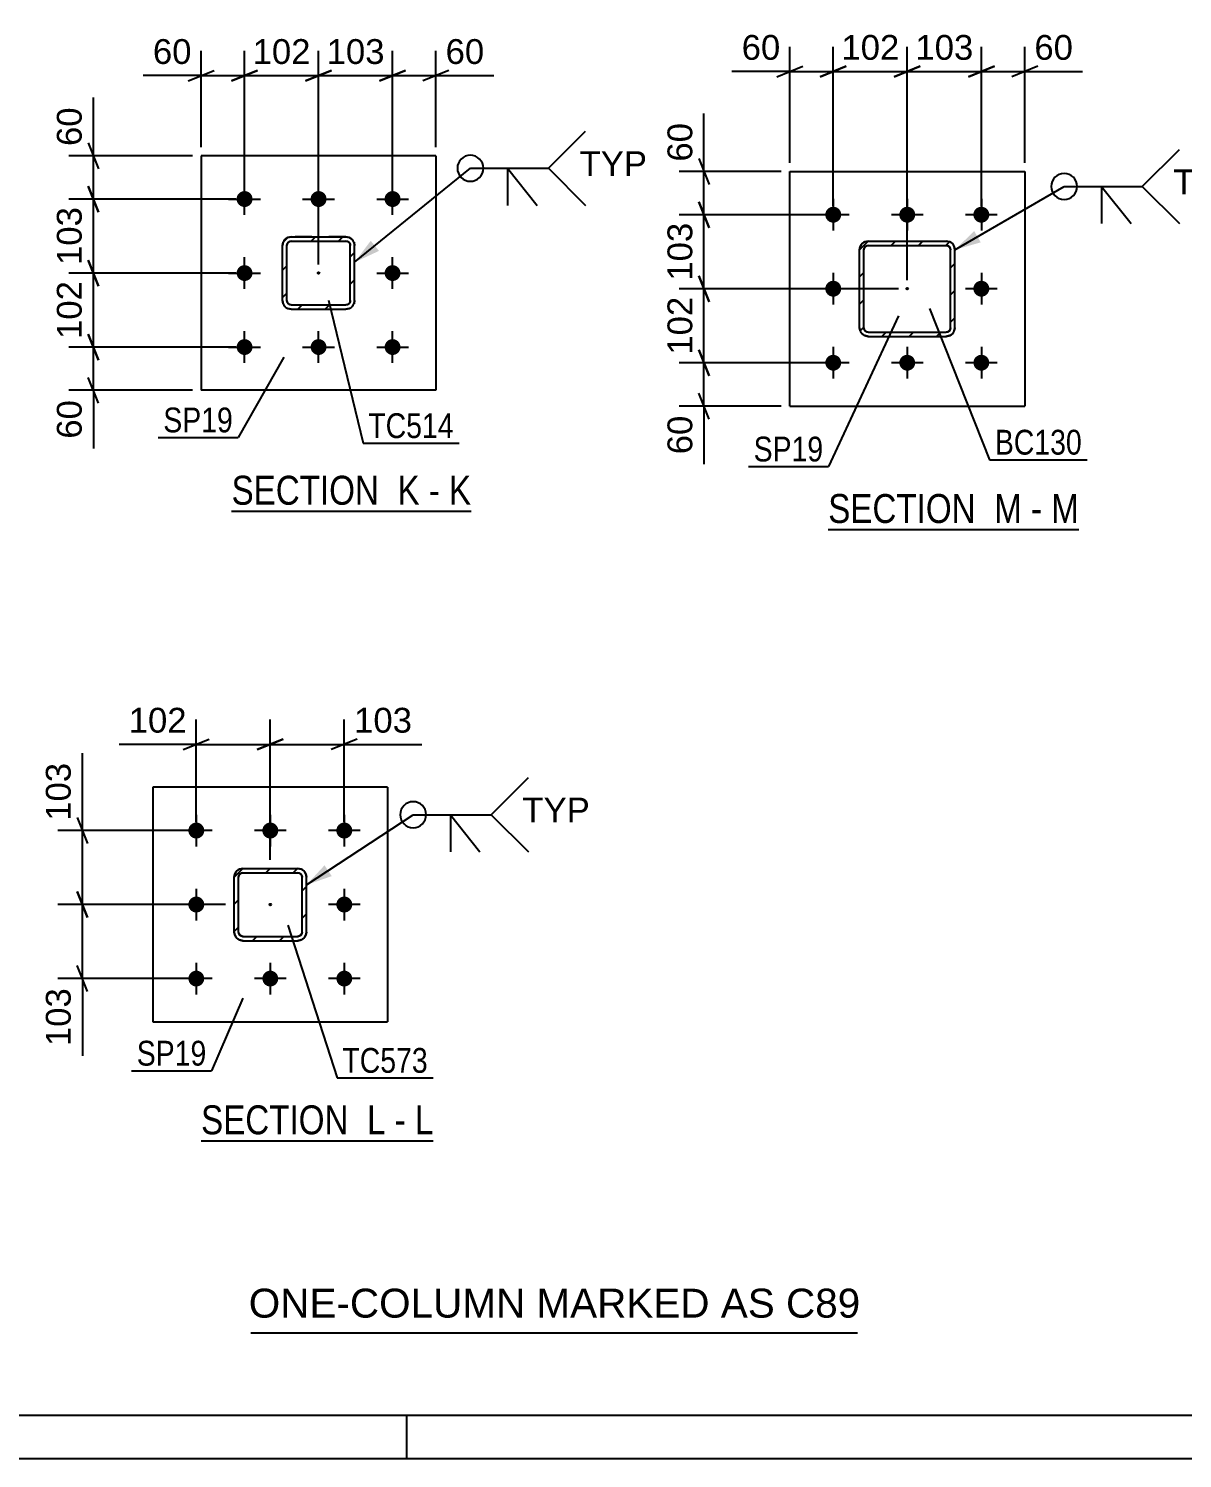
# Model space of a CAD drawing. Header units: millimetres. Extents: x -370 to 471, y -230 to 364.
# Drawn here: x 7.7 to 140.8, y -230.2 to -65.2 of the extents above; entities that cross this region are included whole.
import ezdxf

# ---------------------------------------------------------------- set-up
doc = ezdxf.new("R2010")
doc.units = ezdxf.units.MM
doc.linetypes.add('DXK_LINE_DOT2', pattern=[3.9198, 1.9599, -1.9599])
doc.linetypes.add('DXK_LINE_DOT3', pattern=[5.9187, 2.979, -0.9799, 0.9799, -0.9799])
doc.styles.add('Arial', font='ARIAL.TTF', dxfattribs={"height": 0.2})
doc.styles.add('Arial Narrow', font='ARIALN.TTF', dxfattribs={"height": 0.2})

# ---------------------------------------------------------------- blocks, each defined once
blk = doc.blocks.new('Unknown-284936230-18 - 27728')
at = {"color": 6, "linetype": 'Continuous'}
blk.add_line((31.08, -120.88), (58.72, -120.88), dxfattribs=at)
at = {"color": 0, "linetype": 'Continuous'}
for points in [[(49.18, -120.13), (49.18, -116.63), (31.08, -116.63), (31.08, -120.13)], [(52.79, -120.13), (52.79, -116.63), (50.23, -116.63), (50.23, -120.13)], [(55.12, -120.13), (55.12, -116.63), (53.84, -116.63), (53.84, -120.13)], [(58.72, -120.13), (58.72, -116.63), (56.17, -116.63), (56.17, -120.13)]]:
    blk.add_wipeout(points, dxfattribs=at)
at = {"color": 7, "linetype": 'Continuous', "style": 'Arial Narrow'}
for s, p in [('SECTION ', (31.08, -120.13)), ('K', (50.23, -120.13)), ('K', (56.17, -120.13)), ('-', (53.84, -120.13))]:
    blk.add_text(s, height=3.34, dxfattribs=at).set_placement(p)
blk = doc.blocks.new('Unknown-284936230-1132')
at = {"color": 5, "linetype": 'Continuous'}
for p, q in [((-364.7, -225.21), (466.3, -225.21)), ((51.3, -230.21), (51.3, -225.21)), ((-369.7, -230.21), (471.3, -230.21))]:
    blk.add_line(p, q, dxfattribs=at)
blk = doc.blocks.new('Unknown-284936230-20 - 27932')
at = {"color": 6, "linetype": 'Continuous'}
blk.add_line((27.56, -193.55), (54.36, -193.55), dxfattribs=at)
at = {"color": 0, "linetype": 'Continuous'}
for points in [[(45.67, -192.8), (45.67, -189.3), (27.56, -189.3), (27.56, -192.8)], [(48.85, -192.8), (48.85, -189.3), (46.72, -189.3), (46.72, -192.8)], [(51.18, -192.8), (51.18, -189.3), (49.9, -189.3), (49.9, -192.8)], [(54.36, -192.8), (54.36, -189.3), (52.23, -189.3), (52.23, -192.8)]]:
    blk.add_wipeout(points, dxfattribs=at)
at = {"color": 7, "linetype": 'Continuous', "style": 'Arial Narrow'}
for s, p in [('SECTION ', (27.56, -192.8)), ('L', (46.72, -192.8)), ('L', (52.23, -192.8)), ('-', (49.9, -192.8))]:
    blk.add_text(s, height=3.34, dxfattribs=at).set_placement(p)
blk = doc.blocks.new('Unknown-284936230-23 - 28079')
at = {"color": 6, "linetype": 'Continuous'}
blk.add_line((99.94, -122.99), (128.86, -122.99), dxfattribs=at)
at = {"color": 0, "linetype": 'Continuous'}
for points in [[(118.04, -122.24), (118.04, -118.74), (99.94, -118.74), (99.94, -122.24)], [(122.29, -122.24), (122.29, -118.74), (119.09, -118.74), (119.09, -122.24)], [(124.62, -122.24), (124.62, -118.74), (123.34, -118.74), (123.34, -122.24)], [(128.86, -122.24), (128.86, -118.74), (125.67, -118.74), (125.67, -122.24)]]:
    blk.add_wipeout(points, dxfattribs=at)
at = {"color": 7, "linetype": 'Continuous', "style": 'Arial Narrow'}
for s, p in [('SECTION ', (99.94, -122.24)), ('M', (119.09, -122.24)), ('M', (125.67, -122.24)), ('-', (123.34, -122.24))]:
    blk.add_text(s, height=3.34, dxfattribs=at).set_placement(p)
blk = doc.blocks.new('Part-284936230-27735 - 27728')
at = {"linetype": 'Continuous'}
h = blk.add_hatch(dxfattribs=at)
h.set_pattern_fill('', scale=0.7, style=0, pattern_type=0)
h.set_pattern_definition([(45, (37.5684, -89.3016), (-1.57154, 1.57154), [])])
h.paths.add_polyline_path([(37.95, -89.23), (37.57, -89.3), (37.24, -89.52), (37.03, -89.84), (36.95, -90.23), (36.95, -96.56), (37.03, -96.94), (37.24, -97.27), (37.57, -97.48), (37.95, -97.56), (44.28, -97.56), (44.67, -97.48), (44.99, -97.27), (45.21, -96.94), (45.28, -96.56), (45.28, -90.23), (45.21, -89.84), (44.99, -89.52), (44.67, -89.3), (44.28, -89.23)])
h.paths.add_polyline_path([(44.28, -89.73), (44.48, -89.76), (44.64, -89.87), (44.75, -90.03), (44.78, -90.23), (44.78, -96.56), (44.75, -96.75), (44.64, -96.91), (44.48, -97.02), (44.28, -97.06), (37.95, -97.06), (37.76, -97.02), (37.6, -96.91), (37.49, -96.75), (37.45, -96.56), (37.45, -90.23), (37.49, -90.03), (37.6, -89.87), (37.76, -89.76), (37.95, -89.73)])
blk.add_hatch(color=246, dxfattribs=at).paths.add_polyline_path([(41.12, -93.49, -1), (41.12, -93.29, -1)])
at = {"color": 7, "linetype": 'DXK_LINE_DOT2'}
for p, q in [((36.95, -90.23), (37.03, -89.84)), ((36.95, -96.56), (36.95, -90.23)), ((37.49, -90.03), (37.45, -90.23)), ((37.45, -96.56), (37.45, -90.23)), ((37.6, -89.87), (37.49, -90.03)), ((37.57, -89.3), (37.95, -89.23)), ((37.76, -89.76), (37.6, -89.87)), ((37.95, -89.73), (37.76, -89.76)), ((44.28, -89.23), (37.95, -89.23)), ((37.95, -89.73), (44.28, -89.73)), ((44.28, -89.23), (44.67, -89.3)), ((44.48, -89.76), (44.28, -89.73)), ((44.64, -89.87), (44.48, -89.76)), ((44.75, -90.03), (44.64, -89.87)), ((44.78, -90.23), (44.75, -90.03)), ((44.78, -96.56), (44.78, -90.23)), ((45.21, -89.84), (45.28, -90.23)), ((45.28, -96.56), (45.28, -90.23)), ((37.03, -96.94), (36.95, -96.56)), ((37.45, -96.56), (37.49, -96.75)), ((37.49, -96.75), (37.6, -96.91)), ((37.6, -96.91), (37.76, -97.02)), ((37.76, -97.02), (37.95, -97.06)), ((37.95, -97.06), (44.28, -97.06)), ((44.28, -97.06), (44.48, -97.02)), ((44.48, -97.02), (44.64, -96.91)), ((44.64, -96.91), (44.75, -96.75)), ((44.75, -96.75), (44.78, -96.56)), ((45.28, -96.56), (45.21, -96.94)), ((37.95, -97.56), (37.57, -97.48)), ((37.95, -97.56), (44.28, -97.56)), ((44.67, -97.48), (44.28, -97.56))]:
    blk.add_line(p, q, dxfattribs=at)
at = {"color": 2, "linetype": 'Continuous'}
for p, q in [((37.03, -89.84), (36.95, -90.23)), ((36.95, -90.23), (36.95, -90.23)), ((36.95, -96.56), (36.95, -90.23)), ((37.45, -90.23), (37.49, -90.03)), ((37.45, -90.23), (37.45, -90.23)), ((37.45, -96.56), (37.45, -90.23)), ((37.49, -90.03), (37.6, -89.87)), ((37.95, -89.23), (37.57, -89.3)), ((37.6, -89.87), (37.76, -89.76)), ((37.76, -89.76), (37.95, -89.73)), ((37.95, -89.23), (37.95, -89.23)), ((37.95, -89.23), (44.28, -89.23)), ((37.95, -89.73), (37.95, -89.73)), ((37.95, -89.73), (44.28, -89.73)), ((44.28, -89.23), (44.28, -89.23)), ((44.67, -89.3), (44.28, -89.23)), ((44.28, -89.73), (44.28, -89.73)), ((44.28, -89.73), (44.48, -89.76)), ((44.48, -89.76), (44.64, -89.87)), ((44.64, -89.87), (44.75, -90.03)), ((44.75, -90.03), (44.78, -90.23)), ((44.78, -90.23), (44.78, -90.23)), ((44.78, -96.56), (44.78, -90.23)), ((45.28, -90.23), (45.21, -89.84)), ((45.28, -90.23), (45.28, -90.23)), ((45.28, -96.56), (45.28, -90.23)), ((36.95, -96.56), (36.95, -96.56)), ((36.95, -96.56), (37.03, -96.94)), ((37.45, -96.56), (37.45, -96.56)), ((37.49, -96.75), (37.45, -96.56)), ((37.6, -96.91), (37.49, -96.75)), ((37.76, -97.02), (37.6, -96.91)), ((37.95, -97.06), (37.76, -97.02)), ((37.95, -97.06), (37.95, -97.06)), ((37.95, -97.06), (44.28, -97.06)), ((44.48, -97.02), (44.28, -97.06)), ((44.28, -97.06), (44.28, -97.06)), ((44.64, -96.91), (44.48, -97.02)), ((44.75, -96.75), (44.64, -96.91)), ((44.78, -96.56), (44.75, -96.75)), ((44.78, -96.56), (44.78, -96.56)), ((45.21, -96.94), (45.28, -96.56)), ((45.28, -96.56), (45.28, -96.56)), ((37.57, -97.48), (37.95, -97.56)), ((37.95, -97.56), (37.95, -97.56)), ((37.95, -97.56), (44.28, -97.56)), ((44.28, -97.56), (44.67, -97.48)), ((44.28, -97.56), (44.28, -97.56))]:
    blk.add_line(p, q, dxfattribs=at)
at = {"color": 7, "linetype": 'DXK_LINE_DOT3'}
blk.add_line((41.12, -93.39), (41.12, -93.39), dxfattribs=at)
at = {"color": 246, "linetype": 'DXK_LINE_DOT2'}
blk.add_line((41.12, -93.39), (41.12, -93.39), dxfattribs=at)
at = {"color": 246, "linetype": 'Continuous'}
blk.add_circle((41.12, -93.39), 0.1, dxfattribs=at)
at = {"color": 7, "linetype": 'DXK_LINE_DOT2'}
for centre, start, end in [((37.95, -90.23), 112.5003, 157.5003), ((44.28, -90.23), 22.5003, 67.5003), ((37.95, -96.56), 202.5003, 247.5003), ((44.28, -96.56), 292.5003, 337.5003)]:
    blk.add_arc(centre, 1, start, end, dxfattribs=at)
at = {"color": 2, "linetype": 'Continuous'}
for centre, start, end in [((37.95, -90.23), 112.5003, 157.5003), ((44.28, -90.23), 22.5003, 67.5003), ((37.95, -96.56), 202.5003, 247.5003), ((44.28, -96.56), 292.5003, 337.5003)]:
    blk.add_arc(centre, 1, start, end, dxfattribs=at)
blk = doc.blocks.new('Part-284936230-27749 - 27728')
at = {"color": 2, "linetype": 'Continuous'}
for p, q in [((54.66, -79.85), (27.58, -79.85)), ((27.58, -79.85), (27.58, -106.93)), ((54.66, -79.85), (54.66, -106.93)), ((54.66, -106.93), (27.58, -106.93))]:
    blk.add_line(p, q, dxfattribs=at)
blk = doc.blocks.new('Bolt-284936230-27825 - 27728')
at = {"linetype": 'Continuous'}
for points in [[(32.58, -83.93, -1), (32.58, -85.77, -1)], [(41.12, -83.93, -1), (41.12, -85.77, -1)], [(49.66, -83.93, -1), (49.66, -85.77, -1)], [(32.58, -92.48, -1), (32.58, -94.31, -1)], [(49.66, -92.48, -1), (49.66, -94.31, -1)], [(32.58, -101.02, -1), (32.58, -102.85, -1)], [(41.12, -101.02, -1), (41.12, -102.85, -1)], [(49.66, -101.02, -1), (49.66, -102.85, -1)]]:
    blk.add_hatch(color=1, dxfattribs=at).paths.add_polyline_path(points)
at = {"color": 1, "linetype": 'Continuous'}
for p, q in [((32.58, -86.68), (32.58, -83.02)), ((41.12, -86.68), (41.12, -83.02)), ((49.66, -86.68), (49.66, -83.02)), ((30.74, -84.85), (34.41, -84.85)), ((39.28, -84.85), (42.95, -84.85)), ((47.83, -84.85), (51.49, -84.85)), ((32.58, -95.23), (32.58, -91.56)), ((49.66, -95.23), (49.66, -91.56)), ((30.74, -93.39), (34.41, -93.39)), ((47.83, -93.39), (51.49, -93.39)), ((32.58, -103.77), (32.58, -100.1)), ((41.12, -103.77), (41.12, -100.1)), ((49.66, -103.77), (49.66, -100.1)), ((30.74, -101.93), (34.41, -101.93)), ((39.28, -101.93), (42.95, -101.93)), ((47.83, -101.93), (51.49, -101.93))]:
    blk.add_line(p, q, dxfattribs=at)
blk = doc.blocks.new('Part-284936230-27950 - 27932')
at = {"linetype": 'Continuous'}
h = blk.add_hatch(dxfattribs=at)
h.set_pattern_fill('', scale=0.7, style=0, pattern_type=0)
h.set_pattern_definition([(45, (32.3858, -162.1146), (-1.57154, 1.57154), [])])
h.paths.add_polyline_path([(38.72, -162.11), (32.39, -162.11), (32, -162.19), (31.68, -162.41), (31.46, -162.73), (31.39, -163.11), (31.39, -169.45), (31.46, -169.83), (31.68, -170.16), (32, -170.37), (32.39, -170.45), (38.72, -170.45), (39.1, -170.37), (39.43, -170.16), (39.64, -169.83), (39.72, -169.45), (39.72, -163.11), (39.64, -162.73), (39.43, -162.41), (39.1, -162.19)])
h.paths.add_polyline_path([(39.18, -162.92), (39.22, -163.11), (39.22, -169.45), (39.18, -169.64), (39.07, -169.8), (38.91, -169.91), (38.72, -169.95), (32.39, -169.95), (32.19, -169.91), (32.03, -169.8), (31.92, -169.64), (31.89, -169.45), (31.89, -163.11), (31.92, -162.92), (32.03, -162.76), (32.19, -162.65), (32.39, -162.61), (38.72, -162.61), (38.91, -162.65), (39.07, -162.76)])
blk.add_hatch(color=246, dxfattribs=at).paths.add_polyline_path([(35.55, -166.38, -1), (35.55, -166.18, -1)])
at = {"color": 7, "linetype": 'DXK_LINE_DOT2'}
for p, q in [((31.39, -163.11), (31.46, -162.73)), ((31.39, -169.45), (31.39, -163.11)), ((31.92, -162.92), (31.89, -163.11)), ((31.89, -169.45), (31.89, -163.11)), ((32.03, -162.76), (31.92, -162.92)), ((32, -162.19), (32.39, -162.11)), ((32.19, -162.65), (32.03, -162.76)), ((32.39, -162.61), (32.19, -162.65)), ((32.39, -162.11), (38.72, -162.11)), ((32.39, -162.61), (38.72, -162.61)), ((38.72, -162.11), (39.1, -162.19)), ((38.91, -162.65), (38.72, -162.61)), ((39.07, -162.76), (38.91, -162.65)), ((39.18, -162.92), (39.07, -162.76)), ((39.22, -163.11), (39.18, -162.92)), ((39.22, -169.45), (39.22, -163.11)), ((39.64, -162.73), (39.72, -163.11)), ((39.72, -169.45), (39.72, -163.11)), ((31.46, -169.83), (31.39, -169.45)), ((31.89, -169.45), (31.92, -169.64)), ((31.92, -169.64), (32.03, -169.8)), ((32.03, -169.8), (32.19, -169.91)), ((32.19, -169.91), (32.39, -169.95)), ((32.39, -169.95), (38.72, -169.95)), ((38.72, -169.95), (38.91, -169.91)), ((38.91, -169.91), (39.07, -169.8)), ((39.07, -169.8), (39.18, -169.64)), ((39.18, -169.64), (39.22, -169.45)), ((39.72, -169.45), (39.64, -169.83)), ((32.39, -170.45), (32, -170.37)), ((32.39, -170.45), (38.72, -170.45)), ((39.1, -170.37), (38.72, -170.45))]:
    blk.add_line(p, q, dxfattribs=at)
at = {"color": 2, "linetype": 'Continuous'}
for p, q in [((31.46, -162.73), (31.39, -163.11)), ((31.39, -169.45), (31.39, -163.11)), ((31.89, -163.11), (31.92, -162.92)), ((31.89, -169.45), (31.89, -163.11)), ((31.92, -162.92), (32.03, -162.76)), ((32.39, -162.11), (32, -162.19)), ((32.03, -162.76), (32.19, -162.65)), ((32.19, -162.65), (32.39, -162.61)), ((32.39, -162.11), (38.72, -162.11)), ((32.39, -162.61), (38.72, -162.61)), ((39.1, -162.19), (38.72, -162.11)), ((38.72, -162.61), (38.91, -162.65)), ((38.91, -162.65), (39.07, -162.76)), ((39.07, -162.76), (39.18, -162.92)), ((39.18, -162.92), (39.22, -163.11)), ((39.22, -169.45), (39.22, -163.11)), ((39.72, -163.11), (39.64, -162.73)), ((39.72, -169.45), (39.72, -163.11)), ((31.39, -169.45), (31.46, -169.83)), ((31.92, -169.64), (31.89, -169.45)), ((32.03, -169.8), (31.92, -169.64)), ((32.19, -169.91), (32.03, -169.8)), ((32.39, -169.95), (32.19, -169.91)), ((32.39, -169.95), (38.72, -169.95)), ((38.91, -169.91), (38.72, -169.95)), ((39.07, -169.8), (38.91, -169.91)), ((39.18, -169.64), (39.07, -169.8)), ((39.22, -169.45), (39.18, -169.64)), ((39.64, -169.83), (39.72, -169.45)), ((32, -170.37), (32.39, -170.45)), ((32.39, -170.45), (38.72, -170.45)), ((38.72, -170.45), (39.1, -170.37))]:
    blk.add_line(p, q, dxfattribs=at)
at = {"color": 7, "linetype": 'DXK_LINE_DOT3'}
blk.add_line((35.55, -166.28), (35.55, -166.28), dxfattribs=at)
at = {"color": 246, "linetype": 'DXK_LINE_DOT2'}
blk.add_line((35.55, -166.28), (35.55, -166.28), dxfattribs=at)
at = {"color": 246, "linetype": 'Continuous'}
blk.add_circle((35.55, -166.28), 0.1, dxfattribs=at)
at = {"color": 7, "linetype": 'DXK_LINE_DOT2'}
for centre, start, end in [((32.39, -163.11), 112.4997, 157.4997), ((38.72, -163.11), 22.4997, 67.4997), ((32.39, -169.45), 202.4997, 247.4997), ((38.72, -169.45), 292.4997, 337.4997)]:
    blk.add_arc(centre, 1, start, end, dxfattribs=at)
at = {"color": 2, "linetype": 'Continuous'}
for centre, start, end in [((32.39, -163.11), 112.4997, 157.4997), ((38.72, -163.11), 22.4997, 67.4997), ((32.39, -169.45), 202.4997, 247.4997), ((38.72, -169.45), 292.4997, 337.4997)]:
    blk.add_arc(centre, 1, start, end, dxfattribs=at)
blk = doc.blocks.new('Part-284936230-27952 - 27932')
at = {"color": 2, "linetype": 'Continuous'}
for p, q in [((49.09, -152.74), (22.01, -152.74)), ((22.01, -152.74), (22.01, -179.82)), ((49.09, -152.74), (49.09, -179.82)), ((22.01, -179.82), (49.09, -179.82))]:
    blk.add_line(p, q, dxfattribs=at)
blk = doc.blocks.new('Bolt-284936230-28028 - 27932')
at = {"linetype": 'Continuous'}
for points in [[(27.01, -158.66, -1), (27.01, -156.82, -1)], [(35.55, -158.66, -1), (35.55, -156.82, -1)], [(44.09, -158.66, -1), (44.09, -156.82, -1)], [(27.01, -167.2, -1), (27.01, -165.36, -1)], [(44.09, -167.2, -1), (44.09, -165.36, -1)], [(27.01, -175.74, -1), (27.01, -173.91, -1)], [(35.55, -175.74, -1), (35.55, -173.91, -1)], [(44.09, -175.74, -1), (44.09, -173.91, -1)]]:
    blk.add_hatch(color=1, dxfattribs=at).paths.add_polyline_path(points)
at = {"color": 1, "linetype": 'Continuous'}
for p, q in [((27.01, -155.91), (27.01, -159.57)), ((35.55, -155.91), (35.55, -159.57)), ((44.09, -155.91), (44.09, -159.57)), ((28.84, -157.74), (25.18, -157.74)), ((37.39, -157.74), (33.72, -157.74)), ((45.93, -157.74), (42.26, -157.74)), ((27.01, -164.45), (27.01, -168.11)), ((44.09, -164.45), (44.09, -168.11)), ((28.84, -166.28), (25.18, -166.28)), ((45.93, -166.28), (42.26, -166.28)), ((27.01, -172.99), (27.01, -176.66)), ((35.55, -172.99), (35.55, -176.66)), ((44.09, -172.99), (44.09, -176.66)), ((28.84, -174.82), (25.18, -174.82)), ((37.39, -174.82), (33.72, -174.82)), ((45.93, -174.82), (42.26, -174.82))]:
    blk.add_line(p, q, dxfattribs=at)
blk = doc.blocks.new('Part-284936230-28098 - 28079')
at = {"linetype": 'Continuous'}
h = blk.add_hatch(dxfattribs=at)
h.set_pattern_fill('', scale=0.7, style=0, pattern_type=0)
h.set_pattern_definition([(45, (104.5647, -89.701), (-1.57154, 1.57154), [])])
h.paths.add_polyline_path([(113.56, -89.7), (104.56, -89.7), (104.18, -89.78), (103.86, -89.99), (103.64, -90.32), (103.56, -90.7), (103.56, -99.7), (103.64, -100.08), (103.86, -100.41), (104.18, -100.62), (104.56, -100.7), (113.56, -100.7), (113.95, -100.62), (114.27, -100.41), (114.49, -100.08), (114.56, -99.7), (114.56, -90.7), (114.49, -90.32), (114.27, -89.99), (113.95, -89.78)])
h.paths.add_polyline_path([(114.03, -90.51), (114.06, -90.7), (114.06, -99.7), (114.03, -99.89), (113.92, -100.05), (113.76, -100.16), (113.56, -100.2), (104.56, -100.2), (104.37, -100.16), (104.21, -100.05), (104.1, -99.89), (104.06, -99.7), (104.06, -90.7), (104.1, -90.51), (104.21, -90.35), (104.37, -90.24), (104.56, -90.2), (113.56, -90.2), (113.76, -90.24), (113.92, -90.35)])
blk.add_hatch(color=246, dxfattribs=at).paths.add_polyline_path([(109.06, -95.3, -1), (109.06, -95.1, -1)])
at = {"color": 7, "linetype": 'DXK_LINE_DOT2'}
for p, q in [((103.56, -90.7), (103.64, -90.32)), ((103.56, -99.7), (103.56, -90.7)), ((104.1, -90.51), (104.06, -90.7)), ((104.06, -99.7), (104.06, -90.7)), ((104.21, -90.35), (104.1, -90.51)), ((104.18, -89.78), (104.56, -89.7)), ((104.37, -90.24), (104.21, -90.35)), ((104.56, -90.2), (104.37, -90.24)), ((104.56, -89.7), (113.56, -89.7)), ((104.56, -90.2), (113.56, -90.2)), ((113.56, -89.7), (113.95, -89.78)), ((113.76, -90.24), (113.56, -90.2)), ((113.92, -90.35), (113.76, -90.24)), ((114.03, -90.51), (113.92, -90.35)), ((114.06, -90.7), (114.03, -90.51)), ((114.06, -99.7), (114.06, -90.7)), ((114.49, -90.32), (114.56, -90.7)), ((114.56, -99.7), (114.56, -90.7)), ((103.64, -100.08), (103.56, -99.7)), ((104.06, -99.7), (104.1, -99.89)), ((104.1, -99.89), (104.21, -100.05)), ((104.56, -100.7), (104.18, -100.62)), ((104.21, -100.05), (104.37, -100.16)), ((104.37, -100.16), (104.56, -100.2)), ((104.56, -100.2), (113.56, -100.2)), ((113.56, -100.2), (113.76, -100.16)), ((113.95, -100.62), (113.56, -100.7)), ((113.76, -100.16), (113.92, -100.05)), ((113.92, -100.05), (114.03, -99.89)), ((114.03, -99.89), (114.06, -99.7)), ((114.56, -99.7), (114.49, -100.08)), ((104.56, -100.7), (113.56, -100.7))]:
    blk.add_line(p, q, dxfattribs=at)
at = {"color": 2, "linetype": 'Continuous'}
for p, q in [((103.64, -90.32), (103.56, -90.7)), ((103.56, -99.7), (103.56, -90.7)), ((104.06, -90.7), (104.1, -90.51)), ((104.06, -99.7), (104.06, -90.7)), ((104.1, -90.51), (104.21, -90.35)), ((104.56, -89.7), (104.18, -89.78)), ((104.21, -90.35), (104.37, -90.24)), ((104.37, -90.24), (104.56, -90.2)), ((104.56, -89.7), (113.56, -89.7)), ((104.56, -90.2), (113.56, -90.2)), ((113.95, -89.78), (113.56, -89.7)), ((113.56, -90.2), (113.76, -90.24)), ((113.76, -90.24), (113.92, -90.35)), ((113.92, -90.35), (114.03, -90.51)), ((114.03, -90.51), (114.06, -90.7)), ((114.06, -99.7), (114.06, -90.7)), ((114.56, -90.7), (114.49, -90.32)), ((114.56, -99.7), (114.56, -90.7)), ((103.56, -99.7), (103.64, -100.08)), ((104.1, -99.89), (104.06, -99.7)), ((104.21, -100.05), (104.1, -99.89)), ((104.18, -100.62), (104.56, -100.7)), ((104.37, -100.16), (104.21, -100.05)), ((104.56, -100.2), (104.37, -100.16)), ((104.56, -100.2), (113.56, -100.2)), ((113.76, -100.16), (113.56, -100.2)), ((113.56, -100.7), (113.95, -100.62)), ((113.92, -100.05), (113.76, -100.16)), ((114.03, -99.89), (113.92, -100.05)), ((114.06, -99.7), (114.03, -99.89)), ((114.49, -100.08), (114.56, -99.7)), ((104.56, -100.7), (113.56, -100.7))]:
    blk.add_line(p, q, dxfattribs=at)
at = {"color": 7, "linetype": 'DXK_LINE_DOT3'}
blk.add_line((109.06, -95.2), (109.06, -95.2), dxfattribs=at)
at = {"color": 246, "linetype": 'DXK_LINE_DOT2'}
blk.add_line((109.06, -95.2), (109.06, -95.2), dxfattribs=at)
at = {"color": 246, "linetype": 'Continuous'}
blk.add_circle((109.06, -95.2), 0.1, dxfattribs=at)
at = {"color": 7, "linetype": 'DXK_LINE_DOT2'}
for centre, start, end in [((104.56, -90.7), 112.4997, 157.4997), ((113.56, -90.7), 22.4997, 67.4997), ((104.56, -99.7), 202.4997, 247.4997), ((113.56, -99.7), 292.4997, 337.4997)]:
    blk.add_arc(centre, 1, start, end, dxfattribs=at)
at = {"color": 2, "linetype": 'Continuous'}
for centre, start, end in [((104.56, -90.7), 112.4997, 157.4997), ((113.56, -90.7), 22.4997, 67.4997), ((104.56, -99.7), 202.4997, 247.4997), ((113.56, -99.7), 292.4997, 337.4997)]:
    blk.add_arc(centre, 1, start, end, dxfattribs=at)
blk = doc.blocks.new('Part-284936230-28101 - 28079')
at = {"color": 2, "linetype": 'Continuous'}
for p, q in [((95.52, -108.74), (95.52, -81.66)), ((95.52, -81.66), (122.61, -81.66)), ((122.61, -81.66), (122.61, -108.74)), ((95.52, -108.74), (122.61, -108.74))]:
    blk.add_line(p, q, dxfattribs=at)
blk = doc.blocks.new('Bolt-284936230-28177 - 28079')
at = {"linetype": 'Continuous'}
for points in [[(100.52, -87.58, -1), (100.52, -85.74, -1)], [(109.06, -87.58, -1), (109.06, -85.74, -1)], [(117.61, -87.58, -1), (117.61, -85.74, -1)], [(100.52, -96.12, -1), (100.52, -94.28, -1)], [(117.61, -96.12, -1), (117.61, -94.28, -1)], [(100.52, -104.66, -1), (100.52, -102.83, -1)], [(109.06, -104.66, -1), (109.06, -102.83, -1)], [(117.61, -104.66, -1), (117.61, -102.83, -1)]]:
    blk.add_hatch(color=1, dxfattribs=at).paths.add_polyline_path(points)
at = {"color": 1, "linetype": 'Continuous'}
for p, q in [((100.52, -84.83), (100.52, -88.49)), ((109.06, -84.83), (109.06, -88.49)), ((117.61, -84.83), (117.61, -88.49)), ((102.36, -86.66), (98.69, -86.66)), ((110.9, -86.66), (107.23, -86.66)), ((119.44, -86.66), (115.77, -86.66)), ((100.52, -93.37), (100.52, -97.03)), ((117.61, -93.37), (117.61, -97.03)), ((102.36, -95.2), (98.69, -95.2)), ((119.44, -95.2), (115.77, -95.2)), ((100.52, -101.91), (100.52, -105.58)), ((109.06, -101.91), (109.06, -105.58)), ((117.61, -101.91), (117.61, -105.58)), ((102.36, -103.74), (98.69, -103.74)), ((110.9, -103.74), (107.23, -103.74)), ((119.44, -103.74), (115.77, -103.74))]:
    blk.add_line(p, q, dxfattribs=at)
blk = doc.blocks.new('StraightDimension-284936230-33424 - 27728')
at = {"color": 7, "linetype": 'Continuous'}
for p, q in [((14.53, -83.35), (15.73, -86.35)), ((31.58, -84.85), (12.28, -84.85)), ((15.13, -93.39), (15.13, -84.85)), ((15.73, -94.89), (14.53, -91.89)), ((31.58, -93.39), (12.28, -93.39))]:
    blk.add_line(p, q, dxfattribs=at)
at = {"color": 0}
blk.add_wipeout([(14.38, -85.19), (10.18, -85.19), (10.18, -93.06), (14.38, -93.06)], dxfattribs=at)
at = {"color": 3, "style": 'Arial'}
blk.add_text('103', height=2.865, rotation=90.0002, dxfattribs=at).set_placement((13.78, -92.46))
blk = doc.blocks.new('StraightDimension-284936230-29152 - 27728')
at = {"color": 7, "linetype": 'Continuous'}
for p, q in [((49.66, -83.85), (49.66, -67.76)), ((54.66, -78.85), (54.66, -67.76)), ((48.16, -71.21), (51.16, -70.01)), ((49.66, -70.61), (54.66, -70.61)), ((56.16, -70.01), (53.16, -71.21))]:
    blk.add_line(p, q, dxfattribs=at)
at = {"color": 0}
blk.add_wipeout([(60.83, -69.86), (60.83, -65.66), (55.18, -65.66), (55.18, -69.86)], dxfattribs=at)
at = {"color": 7, "linetype": 'Continuous'}
blk.add_line((54.66, -70.61), (61.36, -70.61), dxfattribs=at)
blk.add_line((54.66, -70.61), (61.36, -70.61), dxfattribs=at)
at = {"color": 3, "style": 'Arial'}
blk.add_text('60', height=2.865, dxfattribs=at).set_placement((55.78, -69.26))
blk = doc.blocks.new('StraightDimension-284936230-31623 - 27728')
at = {"color": 7, "linetype": 'Continuous'}
for p, q in [((14.53, -100.43), (15.73, -103.43)), ((31.58, -101.93), (12.28, -101.93)), ((15.13, -106.93), (15.13, -101.93)), ((15.73, -108.43), (14.53, -105.43)), ((26.58, -106.93), (12.28, -106.93))]:
    blk.add_line(p, q, dxfattribs=at)
at = {"color": 0}
blk.add_wipeout([(14.38, -107.46), (10.18, -107.46), (10.18, -113.11), (14.38, -113.11)], dxfattribs=at)
at = {"color": 7, "linetype": 'Continuous'}
blk.add_line((15.13, -106.93), (15.13, -113.63), dxfattribs=at)
blk.add_line((15.13, -106.93), (15.13, -113.63), dxfattribs=at)
at = {"color": 3, "style": 'Arial'}
blk.add_text('60', height=2.865, rotation=90.0002, dxfattribs=at).set_placement((13.78, -112.51))
blk = doc.blocks.new('StraightDimension-284936230-29153 - 27728')
at = {"color": 7, "linetype": 'Continuous'}
for p, q in [((41.12, -92.39), (41.12, -67.76)), ((49.66, -83.85), (49.66, -67.76)), ((39.62, -71.21), (42.62, -70.01)), ((41.12, -70.61), (49.66, -70.61)), ((51.16, -70.01), (48.16, -71.21))]:
    blk.add_line(p, q, dxfattribs=at)
at = {"color": 0}
blk.add_wipeout([(49.32, -69.86), (49.32, -65.66), (41.45, -65.66), (41.45, -69.86)], dxfattribs=at)
at = {"color": 3, "style": 'Arial'}
blk.add_text('103', height=2.865, dxfattribs=at).set_placement((42.05, -69.26))
blk = doc.blocks.new('StraightDimension-284936230-29154 - 27728')
at = {"color": 7, "linetype": 'Continuous'}
for p, q in [((32.58, -83.85), (32.58, -67.76)), ((41.12, -92.39), (41.12, -67.76)), ((31.08, -71.21), (34.08, -70.01)), ((32.58, -70.61), (41.12, -70.61)), ((42.62, -70.01), (39.62, -71.21))]:
    blk.add_line(p, q, dxfattribs=at)
at = {"color": 0}
blk.add_wipeout([(40.78, -69.86), (40.78, -65.66), (32.91, -65.66), (32.91, -69.86)], dxfattribs=at)
at = {"color": 3, "style": 'Arial'}
blk.add_text('102', height=2.865, dxfattribs=at).set_placement((33.51, -69.26))
blk = doc.blocks.new('StraightDimension-284936230-29155 - 27728')
at = {"color": 7, "linetype": 'Continuous'}
for p, q in [((27.58, -78.85), (27.58, -67.76)), ((32.58, -83.85), (32.58, -67.76)), ((26.08, -71.21), (29.08, -70.01)), ((27.58, -70.61), (32.58, -70.61)), ((34.08, -70.01), (31.08, -71.21))]:
    blk.add_line(p, q, dxfattribs=at)
at = {"color": 0}
blk.add_wipeout([(27.05, -69.86), (27.05, -65.66), (21.4, -65.66), (21.4, -69.86)], dxfattribs=at)
at = {"color": 7, "linetype": 'Continuous'}
blk.add_line((27.58, -70.61), (20.88, -70.61), dxfattribs=at)
blk.add_line((27.58, -70.61), (20.88, -70.61), dxfattribs=at)
at = {"color": 3, "style": 'Arial'}
blk.add_text('60', height=2.865, dxfattribs=at).set_placement((22, -69.26))
blk = doc.blocks.new('StraightDimension-284936230-31620 - 27728')
at = {"color": 7, "linetype": 'Continuous'}
for p, q in [((14.53, -78.35), (15.73, -81.35)), ((26.58, -79.85), (12.28, -79.85)), ((15.13, -84.85), (15.13, -79.85)), ((15.73, -86.35), (14.53, -83.35)), ((31.58, -84.85), (12.28, -84.85))]:
    blk.add_line(p, q, dxfattribs=at)
at = {"color": 0}
blk.add_wipeout([(14.38, -73.68), (10.18, -73.68), (10.18, -79.33), (14.38, -79.33)], dxfattribs=at)
at = {"color": 7, "linetype": 'Continuous'}
blk.add_line((15.13, -79.85), (15.13, -73.15), dxfattribs=at)
blk.add_line((15.13, -79.85), (15.13, -73.15), dxfattribs=at)
at = {"color": 3, "style": 'Arial'}
blk.add_text('60', height=2.865, rotation=90.0002, dxfattribs=at).set_placement((13.78, -78.73))
blk = doc.blocks.new('StraightDimension-284936230-33422 - 27728')
at = {"color": 7, "linetype": 'Continuous'}
for p, q in [((14.53, -91.89), (15.73, -94.89)), ((31.58, -93.39), (12.28, -93.39)), ((15.13, -101.93), (15.13, -93.39)), ((15.73, -103.43), (14.53, -100.43)), ((31.58, -101.93), (12.28, -101.93))]:
    blk.add_line(p, q, dxfattribs=at)
at = {"color": 0}
blk.add_wipeout([(14.38, -93.73), (10.18, -93.73), (10.18, -101.6), (14.38, -101.6)], dxfattribs=at)
at = {"color": 3, "style": 'Arial'}
blk.add_text('102', height=2.865, rotation=90.0002, dxfattribs=at).set_placement((13.78, -101))
blk = doc.blocks.new('StraightDimension-284936230-31704 - 27932')
at = {"color": 7, "linetype": 'Continuous'}
for p, q in [((35.55, -161.11), (35.55, -144.94)), ((44.09, -156.74), (44.09, -144.94)), ((34.05, -148.39), (37.05, -147.19)), ((35.55, -147.79), (44.09, -147.79)), ((45.59, -147.19), (42.59, -148.39))]:
    blk.add_line(p, q, dxfattribs=at)
at = {"color": 0}
blk.add_wipeout([(52.49, -147.04), (52.49, -142.84), (44.62, -142.84), (44.62, -147.04)], dxfattribs=at)
at = {"color": 7, "linetype": 'Continuous'}
blk.add_line((44.09, -147.79), (53.02, -147.79), dxfattribs=at)
blk.add_line((44.09, -147.79), (53.02, -147.79), dxfattribs=at)
at = {"color": 3, "style": 'Arial'}
blk.add_text('103', height=2.865, dxfattribs=at).set_placement((45.22, -146.44))
blk = doc.blocks.new('StraightDimension-284936230-31722 - 27932')
at = {"color": 7, "linetype": 'Continuous'}
for p, q in [((13.26, -164.78), (14.46, -167.78)), ((30.39, -166.28), (11.01, -166.28)), ((13.86, -174.82), (13.86, -166.28)), ((26.01, -174.82), (11.01, -174.82)), ((14.46, -176.32), (13.26, -173.32))]:
    blk.add_line(p, q, dxfattribs=at)
at = {"color": 0}
blk.add_wipeout([(13.11, -175.35), (8.91, -175.35), (8.91, -183.22), (13.11, -183.22)], dxfattribs=at)
at = {"color": 7, "linetype": 'Continuous'}
blk.add_line((13.86, -174.82), (13.86, -183.74), dxfattribs=at)
blk.add_line((13.86, -174.82), (13.86, -183.74), dxfattribs=at)
at = {"color": 3, "style": 'Arial'}
blk.add_text('103', height=2.865, rotation=90.0002, dxfattribs=at).set_placement((12.51, -182.62))
blk = doc.blocks.new('StraightDimension-284936230-31705 - 27932')
at = {"color": 7, "linetype": 'Continuous'}
for p, q in [((27.01, -156.74), (27.01, -144.94)), ((35.55, -161.11), (35.55, -144.94)), ((25.51, -148.39), (28.51, -147.19)), ((27.01, -147.79), (35.55, -147.79)), ((37.05, -147.19), (34.05, -148.39))]:
    blk.add_line(p, q, dxfattribs=at)
at = {"color": 0}
blk.add_wipeout([(26.49, -147.04), (26.49, -142.84), (18.61, -142.84), (18.61, -147.04)], dxfattribs=at)
at = {"color": 7, "linetype": 'Continuous'}
blk.add_line((27.01, -147.79), (18.09, -147.79), dxfattribs=at)
blk.add_line((27.01, -147.79), (18.09, -147.79), dxfattribs=at)
at = {"color": 3, "style": 'Arial'}
blk.add_text('102', height=2.865, dxfattribs=at).set_placement((19.21, -146.44))
blk = doc.blocks.new('StraightDimension-284936230-31721 - 27932')
at = {"color": 7, "linetype": 'Continuous'}
for p, q in [((13.26, -156.24), (14.46, -159.24)), ((26.01, -157.74), (11.01, -157.74)), ((13.86, -166.28), (13.86, -157.74)), ((14.46, -167.78), (13.26, -164.78)), ((30.39, -166.28), (11.01, -166.28))]:
    blk.add_line(p, q, dxfattribs=at)
at = {"color": 0}
blk.add_wipeout([(13.11, -149.34), (8.91, -149.34), (8.91, -157.21), (13.11, -157.21)], dxfattribs=at)
at = {"color": 7, "linetype": 'Continuous'}
blk.add_line((13.86, -157.74), (13.86, -148.82), dxfattribs=at)
blk.add_line((13.86, -157.74), (13.86, -148.82), dxfattribs=at)
at = {"color": 3, "style": 'Arial'}
blk.add_text('103', height=2.865, rotation=90.0002, dxfattribs=at).set_placement((12.51, -156.61))
blk = doc.blocks.new('StraightDimension-284936230-29459 - 28079')
at = {"color": 7, "linetype": 'Continuous'}
for p, q in [((117.61, -85.66), (117.61, -67.28)), ((122.61, -80.66), (122.61, -67.28)), ((116.11, -70.73), (119.11, -69.53)), ((117.61, -70.13), (122.61, -70.13)), ((124.11, -69.53), (121.11, -70.73))]:
    blk.add_line(p, q, dxfattribs=at)
at = {"color": 0}
blk.add_wipeout([(128.78, -69.38), (128.78, -65.18), (123.13, -65.18), (123.13, -69.38)], dxfattribs=at)
at = {"color": 7, "linetype": 'Continuous'}
blk.add_line((122.61, -70.13), (129.3, -70.13), dxfattribs=at)
blk.add_line((122.61, -70.13), (129.3, -70.13), dxfattribs=at)
at = {"color": 3, "style": 'Arial'}
blk.add_text('60', height=2.865, dxfattribs=at).set_placement((123.73, -68.78))
blk = doc.blocks.new('StraightDimension-284936230-29460 - 28079')
at = {"color": 7, "linetype": 'Continuous'}
for p, q in [((109.06, -94.2), (109.06, -67.28)), ((117.61, -85.66), (117.61, -67.28)), ((107.56, -70.73), (110.56, -69.53)), ((109.06, -70.13), (117.61, -70.13)), ((119.11, -69.53), (116.11, -70.73))]:
    blk.add_line(p, q, dxfattribs=at)
at = {"color": 0}
blk.add_wipeout([(117.27, -69.38), (117.27, -65.18), (109.4, -65.18), (109.4, -69.38)], dxfattribs=at)
at = {"color": 3, "style": 'Arial'}
blk.add_text('103', height=2.865, dxfattribs=at).set_placement((110, -68.78))
blk = doc.blocks.new('StraightDimension-284936230-29461 - 28079')
at = {"color": 7, "linetype": 'Continuous'}
for p, q in [((100.52, -85.66), (100.52, -67.28)), ((109.06, -94.2), (109.06, -67.28)), ((99.02, -70.73), (102.02, -69.53)), ((100.52, -70.13), (109.06, -70.13)), ((110.56, -69.53), (107.56, -70.73))]:
    blk.add_line(p, q, dxfattribs=at)
at = {"color": 0}
blk.add_wipeout([(108.73, -69.38), (108.73, -65.18), (100.86, -65.18), (100.86, -69.38)], dxfattribs=at)
at = {"color": 3, "style": 'Arial'}
blk.add_text('102', height=2.865, dxfattribs=at).set_placement((101.46, -68.78))
blk = doc.blocks.new('StraightDimension-284936230-29462 - 28079')
at = {"color": 7, "linetype": 'Continuous'}
for p, q in [((95.52, -80.66), (95.52, -67.28)), ((100.52, -85.66), (100.52, -67.28)), ((94.02, -70.73), (97.02, -69.53)), ((95.52, -70.13), (100.52, -70.13)), ((102.02, -69.53), (99.02, -70.73))]:
    blk.add_line(p, q, dxfattribs=at)
at = {"color": 0}
blk.add_wipeout([(95, -69.38), (95, -65.18), (89.35, -65.18), (89.35, -69.38)], dxfattribs=at)
at = {"color": 7, "linetype": 'Continuous'}
blk.add_line((95.52, -70.13), (88.83, -70.13), dxfattribs=at)
blk.add_line((95.52, -70.13), (88.83, -70.13), dxfattribs=at)
at = {"color": 3, "style": 'Arial'}
blk.add_text('60', height=2.865, dxfattribs=at).set_placement((89.95, -68.78))
blk = doc.blocks.new('StraightDimension-284936230-29502 - 28079')
at = {"color": 7, "linetype": 'Continuous'}
for p, q in [((85, -80.16), (86.2, -83.16)), ((94.52, -81.66), (82.75, -81.66)), ((85.6, -86.66), (85.6, -81.66)), ((86.2, -88.16), (85, -85.16)), ((99.52, -86.66), (82.75, -86.66))]:
    blk.add_line(p, q, dxfattribs=at)
at = {"color": 0}
blk.add_wipeout([(84.85, -75.49), (80.65, -75.49), (80.65, -81.13), (84.85, -81.13)], dxfattribs=at)
at = {"color": 7, "linetype": 'Continuous'}
blk.add_line((85.6, -81.66), (85.6, -74.96), dxfattribs=at)
blk.add_line((85.6, -81.66), (85.6, -74.96), dxfattribs=at)
at = {"color": 3, "style": 'Arial'}
blk.add_text('60', height=2.865, rotation=90.0002, dxfattribs=at).set_placement((84.25, -80.53))
blk = doc.blocks.new('StraightDimension-284936230-29503 - 28079')
at = {"color": 7, "linetype": 'Continuous'}
for p, q in [((85, -85.16), (86.2, -88.16)), ((99.52, -86.66), (82.75, -86.66)), ((85.6, -95.2), (85.6, -86.66)), ((86.2, -96.7), (85, -93.7)), ((108.06, -95.2), (82.75, -95.2))]:
    blk.add_line(p, q, dxfattribs=at)
at = {"color": 0}
blk.add_wipeout([(84.85, -86.99), (80.65, -86.99), (80.65, -94.87), (84.85, -94.87)], dxfattribs=at)
at = {"color": 3, "style": 'Arial'}
blk.add_text('103', height=2.865, rotation=90.0002, dxfattribs=at).set_placement((84.25, -94.27))
blk = doc.blocks.new('StraightDimension-284936230-29504 - 28079')
at = {"color": 7, "linetype": 'Continuous'}
for p, q in [((85, -93.7), (86.2, -96.7)), ((108.06, -95.2), (82.75, -95.2)), ((85.6, -103.74), (85.6, -95.2)), ((86.2, -105.24), (85, -102.24)), ((99.52, -103.74), (82.75, -103.74))]:
    blk.add_line(p, q, dxfattribs=at)
at = {"color": 0}
blk.add_wipeout([(84.85, -95.54), (80.65, -95.54), (80.65, -103.41), (84.85, -103.41)], dxfattribs=at)
at = {"color": 3, "style": 'Arial'}
blk.add_text('102', height=2.865, rotation=90.0002, dxfattribs=at).set_placement((84.25, -102.81))
blk = doc.blocks.new('StraightDimension-284936230-29505 - 28079')
at = {"color": 7, "linetype": 'Continuous'}
for p, q in [((85, -102.24), (86.2, -105.24)), ((99.52, -103.74), (82.75, -103.74)), ((85.6, -108.74), (85.6, -103.74)), ((86.2, -110.24), (85, -107.24)), ((94.52, -108.74), (82.75, -108.74))]:
    blk.add_line(p, q, dxfattribs=at)
at = {"color": 0}
blk.add_wipeout([(84.85, -109.27), (80.65, -109.27), (80.65, -114.91), (84.85, -114.91)], dxfattribs=at)
at = {"color": 7, "linetype": 'Continuous'}
blk.add_line((85.6, -108.74), (85.6, -115.44), dxfattribs=at)
blk.add_line((85.6, -108.74), (85.6, -115.44), dxfattribs=at)
at = {"color": 3, "style": 'Arial'}
blk.add_text('60', height=2.865, rotation=90.0002, dxfattribs=at).set_placement((84.25, -114.31))
blk = doc.blocks.new('Mark-284936230-29217 - 27728')
at = {"color": 0}
blk.add_wipeout([(56.73, -112.44), (56.73, -109.44), (46.86, -109.44), (46.86, -112.44)], dxfattribs=at)
blk.add_wipeout([(56.73, -112.44), (56.73, -109.44), (46.86, -109.44), (46.86, -112.44)], dxfattribs=at)
at = {"color": 30, "linetype": 'Continuous'}
for p, q in [((42.27, -96.54), (46.26, -113.04)), ((46.26, -113.04), (57.33, -113.04))]:
    blk.add_line(p, q, dxfattribs=at)
at = {"color": 3, "style": 'Arial Narrow'}
blk.add_text('TC514', height=2.863, dxfattribs=at).set_placement((46.86, -112.44))
blk = doc.blocks.new('Mark-284936230-29220 - 27728')
at = {"color": 0}
blk.add_wipeout([(31.24, -111.78), (31.24, -108.78), (23.2, -108.78), (23.2, -111.78)], dxfattribs=at)
blk.add_wipeout([(31.24, -111.78), (31.24, -108.78), (23.2, -108.78), (23.2, -111.78)], dxfattribs=at)
at = {"color": 30, "linetype": 'Continuous'}
for p in [(37.12, -103.12), (22.6, -112.38)]:
    blk.add_line(p, (31.84, -112.38), dxfattribs=at)
at = {"color": 3, "style": 'Arial Narrow'}
blk.add_text('SP19', height=2.863, dxfattribs=at).set_placement((23.2, -111.78))
blk = doc.blocks.new('WeldMark-284936230-29242 - 27728')
at = {"linetype": 'Continuous'}
blk.add_hatch(color=30, dxfattribs=at).paths.add_polyline_path([(48.09, -90.84), (45.28, -92.15), (47.14, -89.67)])
at = {"color": 30, "linetype": 'Continuous'}
for p, q in [((45.28, -92.15), (58.64, -81.3)), ((58.64, -81.3), (67.64, -81.3))]:
    blk.add_line(p, q, dxfattribs=at)
at = {"color": 3, "linetype": 'Continuous'}
for q in [(66.35, -85.58), (62.92, -85.58)]:
    blk.add_line((62.92, -81.3), q, dxfattribs=at)
for start, end in [(90, 270), (270, 90)]:
    blk.add_arc((58.64, -81.3), 1.5, start, end, dxfattribs=at)
at = {"color": 0, "linetype": 'Continuous'}
blk.add_wipeout([(79.01, -82.2), (79.01, -79.2), (71.24, -79.2), (71.24, -82.2)], dxfattribs=at)
blk.add_wipeout([(79.01, -82.2), (79.01, -79.2), (71.24, -79.2), (71.24, -82.2)], dxfattribs=at)
at = {"color": 3, "linetype": 'Continuous'}
for q in [(71.92, -77.01), (71.92, -85.58)]:
    blk.add_line((67.64, -81.3), q, dxfattribs=at)
at = {"color": 3, "linetype": 'Continuous', "style": 'Arial'}
blk.add_text('TYP', height=2.865, dxfattribs=at).set_placement((71.24, -82.2))
blk = doc.blocks.new('Unknown-284936230-34411')
at = {"color": 7, "linetype": 'Continuous'}
blk.add_line((33.3, -215.71), (103.3, -215.71), dxfattribs=at)
at = {"color": 7, "style": 'Arial'}
blk.add_text('ONE-COLUMN MARKED AS C89', height=3.3428, dxfattribs=at).set_placement((33.06, -213.96))
blk = doc.blocks.new('Mark-284936230-29410 - 27932')
at = {"color": 0}
blk.add_wipeout([(53.73, -185.7), (53.73, -182.7), (43.87, -182.7), (43.87, -185.7)], dxfattribs=at)
blk.add_wipeout([(53.73, -185.7), (53.73, -182.7), (43.87, -182.7), (43.87, -185.7)], dxfattribs=at)
at = {"color": 30, "linetype": 'Continuous'}
for p, q in [((37.58, -168.66), (43.27, -186.3)), ((43.27, -186.3), (54.33, -186.3))]:
    blk.add_line(p, q, dxfattribs=at)
at = {"color": 3, "style": 'Arial Narrow'}
blk.add_text('TC573', height=2.863, dxfattribs=at).set_placement((43.87, -185.7))
blk = doc.blocks.new('Mark-284936230-29413 - 27932')
at = {"color": 0}
blk.add_wipeout([(28.18, -184.87), (28.18, -181.87), (20.14, -181.87), (20.14, -184.87)], dxfattribs=at)
blk.add_wipeout([(28.18, -184.87), (28.18, -181.87), (20.14, -181.87), (20.14, -184.87)], dxfattribs=at)
at = {"color": 30, "linetype": 'Continuous'}
for p in [(32.36, -177.07), (19.54, -185.47)]:
    blk.add_line(p, (28.78, -185.47), dxfattribs=at)
at = {"color": 3, "style": 'Arial Narrow'}
blk.add_text('SP19', height=2.863, dxfattribs=at).set_placement((20.14, -184.87))
blk = doc.blocks.new('WeldMark-284936230-29446 - 27932')
at = {"linetype": 'Continuous'}
blk.add_hatch(color=30, dxfattribs=at).paths.add_polyline_path([(42.64, -163), (39.72, -164.02), (41.81, -161.75)])
at = {"color": 30, "linetype": 'Continuous'}
for p, q in [((39.72, -164.02), (52.04, -155.91)), ((52.04, -155.91), (61.04, -155.91))]:
    blk.add_line(p, q, dxfattribs=at)
at = {"color": 3, "linetype": 'Continuous'}
for q in [(59.75, -160.2), (56.33, -160.2)]:
    blk.add_line((56.33, -155.91), q, dxfattribs=at)
for start, end in [(90, 270), (270, 90)]:
    blk.add_arc((52.04, -155.91), 1.5, start, end, dxfattribs=at)
at = {"color": 0, "linetype": 'Continuous'}
blk.add_wipeout([(72.41, -156.81), (72.41, -153.81), (64.64, -153.81), (64.64, -156.81)], dxfattribs=at)
blk.add_wipeout([(72.41, -156.81), (72.41, -153.81), (64.64, -153.81), (64.64, -156.81)], dxfattribs=at)
at = {"color": 3, "linetype": 'Continuous'}
for q in [(65.33, -151.63), (65.33, -160.2)]:
    blk.add_line((61.04, -155.91), q, dxfattribs=at)
at = {"color": 3, "linetype": 'Continuous', "style": 'Arial'}
blk.add_text('TYP', height=2.865, dxfattribs=at).set_placement((64.64, -156.81))
blk = doc.blocks.new('Mark-284936230-29586 - 28079')
at = {"color": 0}
blk.add_wipeout([(99.37, -115.14), (99.37, -112.14), (91.33, -112.14), (91.33, -115.14)], dxfattribs=at)
blk.add_wipeout([(99.37, -115.14), (99.37, -112.14), (91.33, -112.14), (91.33, -115.14)], dxfattribs=at)
at = {"color": 30, "linetype": 'Continuous'}
for p in [(108.04, -98.33), (90.73, -115.74)]:
    blk.add_line(p, (99.97, -115.74), dxfattribs=at)
at = {"color": 3, "style": 'Arial Narrow'}
blk.add_text('SP19', height=2.863, dxfattribs=at).set_placement((91.33, -115.14))
blk = doc.blocks.new('WeldMark-284936230-29553 - 28079')
at = {"linetype": 'Continuous'}
blk.add_hatch(color=30, dxfattribs=at).paths.add_polyline_path([(117.54, -89.85), (114.56, -90.7), (116.79, -88.55)])
at = {"color": 30, "linetype": 'Continuous'}
for p, q in [((114.56, -90.7), (127.17, -83.4)), ((127.17, -83.4), (136.17, -83.4))]:
    blk.add_line(p, q, dxfattribs=at)
at = {"color": 3, "linetype": 'Continuous'}
for q in [(134.89, -87.69), (131.46, -87.69)]:
    blk.add_line((131.46, -83.4), q, dxfattribs=at)
for start, end in [(90, 270), (270, 90)]:
    blk.add_arc((127.17, -83.4), 1.5, start, end, dxfattribs=at)
at = {"color": 0, "linetype": 'Continuous'}
blk.add_wipeout([(147.55, -84.3), (147.55, -81.3), (139.77, -81.3), (139.77, -84.3)], dxfattribs=at)
blk.add_wipeout([(147.55, -84.3), (147.55, -81.3), (139.77, -81.3), (139.77, -84.3)], dxfattribs=at)
at = {"color": 3, "linetype": 'Continuous'}
for q in [(140.46, -79.12), (140.46, -87.69)]:
    blk.add_line((136.17, -83.4), q, dxfattribs=at)
at = {"color": 3, "linetype": 'Continuous', "style": 'Arial'}
blk.add_text('TYP', height=2.865, dxfattribs=at).set_placement((139.77, -84.3))
blk = doc.blocks.new('Mark-284936230-29583 - 28079')
at = {"color": 0}
blk.add_wipeout([(129.22, -114.35), (129.22, -111.35), (119.17, -111.35), (119.17, -114.35)], dxfattribs=at)
blk.add_wipeout([(129.22, -114.35), (129.22, -111.35), (119.17, -111.35), (119.17, -114.35)], dxfattribs=at)
at = {"color": 30, "linetype": 'Continuous'}
for p, q in [((111.63, -97.47), (118.57, -114.95)), ((118.57, -114.95), (129.82, -114.95))]:
    blk.add_line(p, q, dxfattribs=at)
at = {"color": 3, "style": 'Arial Narrow'}
blk.add_text('BC130', height=2.863, dxfattribs=at).set_placement((119.17, -114.35))

msp = doc.modelspace()

# ---------------------------------------------------------------- block references
for name in ['Part-284936230-27749 - 27728', 'Part-284936230-28101 - 28079', 'Bolt-284936230-27825 - 27728', 'Bolt-284936230-28177 - 28079', 'Part-284936230-27735 - 27728', 'Part-284936230-28098 - 28079', 'Unknown-284936230-18 - 27728', 'Part-284936230-27952 - 27932', 'Bolt-284936230-28028 - 27932', 'Part-284936230-27950 - 27932', 'Unknown-284936230-34411']:
    msp.add_blockref(name, (0, 0))

# ---------------------------------------------------------------- next in the draw order: block references
msp.add_blockref('Unknown-284936230-1132', (0, 0))

# ---------------------------------------------------------------- next in the draw order: block references
for name in ['StraightDimension-284936230-29152 - 27728', 'StraightDimension-284936230-29459 - 28079', 'StraightDimension-284936230-33424 - 27728', 'Mark-284936230-29217 - 27728', 'Mark-284936230-29583 - 28079', 'StraightDimension-284936230-31623 - 27728', 'Unknown-284936230-23 - 28079', 'StraightDimension-284936230-31704 - 27932', 'StraightDimension-284936230-31722 - 27932', 'Mark-284936230-29410 - 27932', 'Unknown-284936230-20 - 27932']:
    msp.add_blockref(name, (0, 0))

# ---------------------------------------------------------------- next in the draw order: block references
for name in ['StraightDimension-284936230-29153 - 27728', 'StraightDimension-284936230-29460 - 28079', 'StraightDimension-284936230-31705 - 27932', 'WeldMark-284936230-29446 - 27932', 'Mark-284936230-29413 - 27932']:
    msp.add_blockref(name, (0, 0))

# ---------------------------------------------------------------- next in the draw order: block references
for name in ['StraightDimension-284936230-29154 - 27728', 'StraightDimension-284936230-29461 - 28079', 'WeldMark-284936230-29242 - 27728', 'WeldMark-284936230-29553 - 28079', 'StraightDimension-284936230-31721 - 27932']:
    msp.add_blockref(name, (0, 0))

# ---------------------------------------------------------------- next in the draw order: block references
for name in ['StraightDimension-284936230-29155 - 27728', 'StraightDimension-284936230-29462 - 28079', 'StraightDimension-284936230-33422 - 27728']:
    msp.add_blockref(name, (0, 0))

# ---------------------------------------------------------------- next in the draw order: block references
for name in ['StraightDimension-284936230-31620 - 27728', 'StraightDimension-284936230-29502 - 28079', 'Mark-284936230-29220 - 27728']:
    msp.add_blockref(name, (0, 0))

# ---------------------------------------------------------------- next in the draw order: block references
msp.add_blockref('StraightDimension-284936230-29503 - 28079', (0, 0))

# ---------------------------------------------------------------- next in the draw order: block references
msp.add_blockref('StraightDimension-284936230-29504 - 28079', (0, 0))

# ---------------------------------------------------------------- next in the draw order: block references
msp.add_blockref('StraightDimension-284936230-29505 - 28079', (0, 0))

# ---------------------------------------------------------------- next in the draw order: block references
msp.add_blockref('Mark-284936230-29586 - 28079', (0, 0))

doc.saveas('drawing.dxf')
